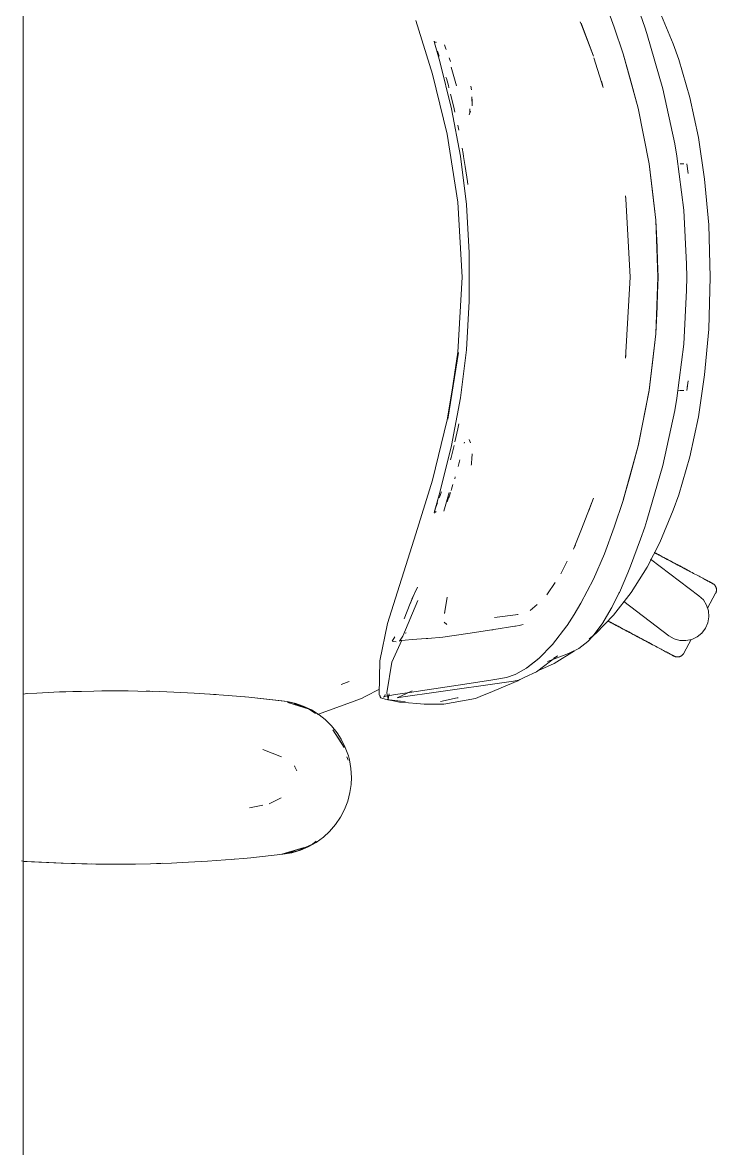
# Model space of a CAD drawing. Header units: millimetres. Extents: x 155927 to 295199, y -4084 to 97293.
# Drawn here: x 171073 to 171461, y 9940 to 10570 of the extents above; entities that cross this region are included whole.
import ezdxf

# ---------------------------------------------------------------- set-up
doc = ezdxf.new("R2010")
doc.units = ezdxf.units.MM
doc.header["$MEASUREMENT"] = 0
doc.layers.add('G-IMPT', color=8, linetype='CONTINUOUS', lineweight=9)
doc.layers.add('I-FURN', color=8, linetype='CONTINUOUS', lineweight=9)

msp = doc.modelspace()

# ---------------------------------------------------------------- linework, layer by layer
at = {"layer": 'G-IMPT'}
for p, q in [((171398.14, 10581.89), (171403.6, 10567.01)), ((171436.7, 10557.61), (171429.18, 10575.58)), ((171292.71, 10570.7), (171301.89, 10540.72)), ((171385.3, 10568.2), (171384.64, 10569.93)), ((171418.31, 10573.9), (171420.71, 10566.96)), ((171392.01, 10550.75), (171385.19, 10569.16)), ((171392.01, 10550.75), (171385.3, 10568.2)), ((171408.61, 10552.09), (171403.6, 10567.01)), ((171421.91, 10563.36), (171420.71, 10566.96)), ((171430.85, 10532.53), (171421.91, 10563.36)), ((171302.94, 10559.13), (171302.85, 10558.89)), ((171302.85, 10558.89), (171302.91, 10558.67)), ((171302.91, 10558.67), (171302.98, 10558.37)), ((171302.98, 10558.37), (171303.05, 10558.1)), ((171306.12, 10547.67), (171303.05, 10558.1)), ((171303.94, 10558.36), (171303.33, 10558.74)), ((171303.94, 10558.36), (171303.73, 10558.5)), ((171309.25, 10555.42), (171308.64, 10557.08)), ((171439.77, 10548.87), (171436.7, 10557.61)), ((171304.96, 10552.87), (171304.72, 10553.53)), ((171304.96, 10552.87), (171305.71, 10550.77)), ((171309.25, 10555.42), (171309.62, 10554.41)), ((171412.34, 10538.84), (171408.57, 10552)), ((171416.99, 10521.59), (171408.57, 10552)), ((171416.99, 10521.59), (171408.61, 10552.09)), ((171312.67, 10521.35), (171306.12, 10547.67)), ((171311.96, 10547.66), (171311.24, 10549.88)), ((171312.41, 10544.57), (171315.34, 10534.11)), ((171397.54, 10533.28), (171392.29, 10549.77)), ((171439.77, 10548.87), (171445.95, 10527.63)), ((171310.21, 10507.04), (171301.89, 10540.72)), ((171309.7, 10538.25), (171309.5, 10538.93)), ((171310.82, 10534.25), (171309.7, 10538.25)), ((171412.34, 10538.84), (171416.99, 10521.59)), ((171310.82, 10534.25), (171311.14, 10533.11)), ((171311.14, 10533.11), (171311.18, 10532.93)), ((171323.7, 10531.86), (171323.48, 10533.95)), ((171397.54, 10533.28), (171396.47, 10536.72)), ((171430.85, 10532.53), (171437.52, 10501.74)), ((171312.44, 10528.09), (171312.1, 10529.39)), ((171312.44, 10528.09), (171313.99, 10521.34)), ((171324.1, 10523), (171324.01, 10528.06)), ((171324.01, 10528.06), (171324.09, 10525.79)), ((171324.1, 10523), (171324.09, 10525.79)), ((171445.95, 10527.63), (171450.76, 10505.27)), ((171312.67, 10521.35), (171317.6, 10494.69)), ((171314.45, 10519.36), (171313.99, 10521.34)), ((171322.56, 10517.95), (171323.24, 10519.9)), ((171322.77, 10519), (171322.56, 10517.95)), ((171322.77, 10519), (171322.81, 10521.3)), ((171322.82, 10521.16), (171322.81, 10521.3)), ((171416.99, 10521.59), (171423.17, 10490.47)), ((171416.99, 10521.59), (171420.07, 10506.57)), ((171416.99, 10521.59), (171423.16, 10490.55)), ((171310.21, 10507.04), (171316.2, 10469.12)), ((171316.65, 10509.32), (171316.11, 10512.13)), ((171423.17, 10490.47), (171420.07, 10506.57)), ((171438.7, 10494.82), (171437.52, 10501.74)), ((171450.76, 10505.27), (171454.25, 10481.85)), ((171317.6, 10494.69), (171320.9, 10467.77)), ((171318.57, 10499.21), (171319.13, 10496.31)), ((171319.37, 10494.68), (171319.13, 10496.31)), ((171320.22, 10489.06), (171319.37, 10494.68)), ((171442.52, 10464.65), (171438.7, 10494.82)), ((171320.22, 10489.06), (171321.52, 10480.53)), ((171426.99, 10458.95), (171423.16, 10490.55)), ((171426.95, 10458.91), (171423.17, 10490.47)), ((171423.17, 10490.47), (171425.11, 10474.99)), ((171440.5, 10490.51), (171442.59, 10490.58)), ((171442.59, 10490.58), (171442.48, 10490.58)), ((171444.35, 10490.55), (171445, 10485.14)), ((171454.25, 10481.85), (171456.51, 10456.28)), ((171321.52, 10480.53), (171321.7, 10478.87)), ((171426.95, 10458.91), (171425.11, 10474.99)), ((171316.2, 10469.12), (171318.56, 10427.14)), ((171409.95, 10472.41), (171409.99, 10472.17)), ((171410.23, 10470.86), (171409.96, 10472.64)), ((171410.23, 10470.86), (171409.99, 10472.17)), ((171412.55, 10427.14), (171410.23, 10470.86)), ((171412.5, 10427.14), (171410.23, 10470.86)), ((171322.55, 10440.7), (171320.9, 10467.77)), ((171444.13, 10434.45), (171442.52, 10464.65)), ((171427.63, 10444.02), (171426.95, 10458.91)), ((171426.95, 10458.91), (171428.09, 10427.14)), ((171426.99, 10458.95), (171428.32, 10427.14)), ((171456.51, 10456.28), (171457.36, 10427.14)), ((171427.63, 10444.02), (171428.09, 10427.14)), ((171322.55, 10440.7), (171322.55, 10413.58)), ((171444.13, 10434.45), (171444.23, 10427.14)), ((171316.2, 10385.15), (171318.56, 10427.14)), ((171412.5, 10427.14), (171410, 10381.8)), ((171426.95, 10395.36), (171428.09, 10427.14)), ((171428.32, 10427.14), (171426.99, 10395.32)), ((171427.63, 10410.25), (171428.09, 10427.14)), ((171444.13, 10419.82), (171444.23, 10427.14)), ((171457.36, 10427.14), (171456.51, 10397.99)), ((171444.13, 10419.82), (171442.52, 10389.62)), ((171322.55, 10413.58), (171320.9, 10386.51)), ((171426.95, 10395.36), (171427.63, 10410.25)), ((171426.99, 10395.32), (171423.16, 10363.73)), ((171426.95, 10395.36), (171423.17, 10363.81)), ((171425.11, 10379.28), (171426.95, 10395.36)), ((171456.51, 10397.99), (171454.25, 10372.42)), ((171442.52, 10389.62), (171438.7, 10359.45)), ((171310.21, 10347.23), (171316.46, 10384.98)), ((171316.2, 10385.15), (171310.47, 10347.61)), ((171316.46, 10384.98), (171310.47, 10347.61)), ((171317.6, 10359.59), (171320.9, 10386.51)), ((171409.95, 10381.86), (171409.99, 10382.1)), ((171410.23, 10383.41), (171409.99, 10382.1)), ((171410, 10381.8), (171410.23, 10383.41)), ((171425.11, 10379.28), (171423.17, 10363.81)), ((171444.35, 10363.72), (171445, 10369.14)), ((171444.43, 10365.37), (171445, 10369.14)), ((171454.25, 10372.42), (171450.76, 10349)), ((171423.17, 10363.81), (171416.95, 10332.56)), ((171416.95, 10332.56), (171423.16, 10363.73)), ((171423.17, 10363.81), (171420.07, 10347.7)), ((171439.25, 10363.81), (171440.5, 10363.76)), ((171442.59, 10363.69), (171440.5, 10363.76)), ((171442.59, 10363.69), (171442.48, 10363.69)), ((171312.67, 10332.92), (171317.6, 10359.59)), ((171438.7, 10359.45), (171437.52, 10352.53)), ((171437.52, 10352.53), (171430.85, 10321.74)), ((171445.95, 10326.64), (171450.76, 10349)), ((171301.89, 10313.55), (171310.21, 10347.23)), ((171316.62, 10344.96), (171316.15, 10342.33)), ((171416.99, 10332.68), (171420.07, 10347.7)), ((171316.15, 10342.33), (171314.44, 10334.91)), ((171322.56, 10336.32), (171323.24, 10334.37)), ((171322.56, 10336.32), (171322.77, 10335.28)), ((171312.67, 10332.92), (171306.12, 10306.6)), ((171313.99, 10332.93), (171312.44, 10326.18)), ((171319.89, 10334.72), (171319.75, 10334.31)), ((171416.99, 10332.68), (171408.57, 10302.27)), ((171416.99, 10332.68), (171408.61, 10302.18)), ((171412.34, 10315.43), (171416.99, 10332.68)), ((171312.44, 10326.18), (171312.1, 10324.9)), ((171316.29, 10321.1), (171317.29, 10324.96)), ((171323.99, 10326.16), (171323.71, 10322.45)), ((171323.99, 10326.16), (171324.09, 10327.53)), ((171324.09, 10328.23), (171324.09, 10327.53)), ((171439.77, 10305.4), (171445.95, 10326.64)), ((171316.29, 10321.1), (171316.68, 10322.63)), ((171323.71, 10322.45), (171323.68, 10321.97)), ((171421.91, 10290.91), (171430.85, 10321.74)), ((171301.89, 10313.55), (171292.71, 10283.58)), ((171312.6, 10308.52), (171313.39, 10311.02)), ((171314.38, 10314.31), (171314.71, 10315.43)), ((171412.34, 10315.43), (171408.57, 10302.27)), ((171306.12, 10306.6), (171302.85, 10295.38)), ((171306.12, 10306.6), (171303.01, 10295.78)), ((171306.12, 10306.6), (171303.06, 10296.07)), ((171306.75, 10306.6), (171306.02, 10304.38)), ((171306.75, 10306.6), (171306.9, 10307.06)), ((171311.32, 10306.61), (171308.28, 10296.18)), ((171311.21, 10304.3), (171311.98, 10306.61)), ((171312.36, 10307.74), (171312.6, 10308.52)), ((171436.7, 10296.66), (171439.77, 10305.4)), ((171304.4, 10299.85), (171304, 10298.78)), ((171304.74, 10300.82), (171304.4, 10299.85)), ((171305.73, 10303.57), (171306.02, 10304.38)), ((171310.19, 10301.42), (171310.95, 10303.58)), ((171311.21, 10304.3), (171310.95, 10303.58)), ((171392.01, 10303.52), (171385.3, 10286.07)), ((171392.01, 10303.52), (171389.29, 10296.09)), ((171403.6, 10287.26), (171408.61, 10302.18)), ((171302.85, 10295.38), (171302.99, 10295.14)), ((171303.06, 10296.07), (171303.01, 10295.78)), ((171303.94, 10295.92), (171303.33, 10295.53)), ((171303.94, 10295.92), (171303.73, 10295.77)), ((171436.7, 10296.66), (171429.18, 10278.69)), ((171385.3, 10286.07), (171384.64, 10284.34)), ((171403.6, 10287.26), (171398.14, 10272.38)), ((171418.37, 10280.49), (171420.71, 10287.31)), ((171421.91, 10290.91), (171420.71, 10287.31)), ((171292.71, 10283.58), (171276.72, 10233.33)), ((171384.64, 10284.34), (171380.91, 10275.02)), ((171418.37, 10280.49), (171412.77, 10265.41)), ((171380.91, 10275.02), (171381.91, 10277.26)), ((171429.18, 10278.69), (171422.09, 10264.91)), ((171373.74, 10261.18), (171377.28, 10268.15)), ((171398.14, 10272.38), (171391.97, 10258.16)), ((171406.52, 10250.77), (171411.29, 10261.73)), ((171411.29, 10261.73), (171412.77, 10265.41)), ((171422.09, 10264.91), (171413.12, 10250.62)), ((171366.71, 10250.58), (171370.21, 10255.71)), ((171370.21, 10255.71), (171370.6, 10256.29)), ((171388.58, 10251.43), (171391.97, 10258.16)), ((171289.39, 10244.31), (171291.42, 10249.43)), ((171291.42, 10249.42), (171289.39, 10244.31)), ((171289.4, 10244.52), (171291.42, 10249.42)), ((171290.42, 10246.9), (171293.47, 10253.61)), ((171308.75, 10238.99), (171310.15, 10248.15)), ((171366.71, 10250.58), (171365.96, 10249.47)), ((171388.58, 10251.43), (171385.01, 10244.64)), ((171402.3, 10242.32), (171406.3, 10250.33)), ((171413.12, 10250.62), (171403.31, 10238.02)), ((171406.52, 10250.77), (171406.3, 10250.33)), ((171285.26, 10226.18), (171293.7, 10246.16)), ((171289.4, 10244.52), (171286.15, 10236.05)), ((171360.44, 10243.94), (171356.53, 10240.6)), ((171381.24, 10238.41), (171385.01, 10244.64)), ((171401.99, 10241.72), (171397.26, 10233.72)), ((171402.3, 10242.32), (171401.99, 10241.72)), ((171308.75, 10238.99), (171308.8, 10239.34)), ((171336.59, 10236.66), (171349.94, 10238.44)), ((171349.94, 10238.44), (171349.47, 10238.3)), ((171381.24, 10238.41), (171377.36, 10232.31)), ((171393.35, 10227.72), (171403.31, 10238.02)), ((171272.53, 10212.38), (171276.72, 10233.33)), ((171308.4, 10234.04), (171310.04, 10232.76)), ((171321.81, 10227.69), (171335.17, 10229.81)), ((171335.17, 10229.81), (171335.68, 10229.89)), ((171336.29, 10229.98), (171335.68, 10229.89)), ((171336.29, 10229.98), (171348.01, 10231.79)), ((171348.01, 10231.79), (171348.48, 10231.86)), ((171350.46, 10232.28), (171348.48, 10231.86)), ((171352.63, 10232.74), (171350.46, 10232.28)), ((171369.17, 10221.62), (171377.19, 10232.06)), ((171377.36, 10232.31), (171377.19, 10232.06)), ((171391.68, 10226.3), (171396.4, 10232.43)), ((171396.4, 10232.43), (171397.26, 10233.72)), ((171279.16, 10211.68), (171284.77, 10224.03)), ((171279.3, 10223.51), (171280.89, 10225.97)), ((171279.3, 10223.51), (171279.36, 10223.49)), ((171280.89, 10225.97), (171279.36, 10223.49)), ((171279.36, 10223.49), (171280.85, 10225.96)), ((171280.23, 10223.21), (171279.36, 10223.49)), ((171281.59, 10223.04), (171280.23, 10223.21)), ((171283.5, 10223.51), (171285.26, 10226.18)), ((171284.22, 10223.8), (171283.5, 10223.51)), ((171284.22, 10223.8), (171284.24, 10223.8)), ((171286.62, 10224.1), (171284.24, 10223.8)), ((171286.62, 10224.1), (171286.7, 10224.1)), ((171290.57, 10224.4), (171286.7, 10224.1)), ((171286.71, 10227.9), (171287.15, 10228.17)), ((171298.43, 10224.96), (171290.57, 10224.4)), ((171299.42, 10225.03), (171298.43, 10224.96)), ((171307.66, 10225.65), (171299.42, 10225.03)), ((171307.66, 10225.65), (171307.74, 10225.66)), ((171321.81, 10227.69), (171307.74, 10225.66)), ((171383.92, 10219.42), (171388.79, 10223.28)), ((171388.79, 10223.28), (171391.68, 10226.3)), ((171393.35, 10227.72), (171389.68, 10224.72)), ((171369.17, 10221.62), (171361.43, 10213.72)), ((171366.22, 10212.05), (171378.12, 10216.56)), ((171369.98, 10210.99), (171381.43, 10218.11)), ((171380.35, 10217.63), (171378.12, 10216.56)), ((171382.79, 10218.8), (171380.35, 10217.63)), ((171383.92, 10219.42), (171382.79, 10218.8)), ((171272.53, 10212.38), (171272.14, 10193.39)), ((171279.16, 10211.68), (171276.44, 10194.63)), ((171354.47, 10208.3), (171361.43, 10213.72)), ((171361.64, 10214.03), (171354.69, 10208.63)), ((171354.69, 10208.63), (171358.07, 10211.22)), ((171361.64, 10214.03), (171358.07, 10211.22)), ((171371.87, 10215.28), (171360.17, 10206.34)), ((171361.35, 10207.01), (171369.98, 10210.99)), ((171371.87, 10215.28), (171369.84, 10214.12)), ((171343.42, 10203.05), (171348.21, 10204.8)), ((171348.63, 10205.01), (171348.21, 10204.8)), ((171354.47, 10208.3), (171348.63, 10205.01)), ((171353.65, 10203.3), (171360.17, 10206.34)), ((171255.27, 10200.92), (171250.8, 10199.29)), ((171250.8, 10199.29), (171254.68, 10200.66)), ((171255.27, 10200.92), (171254.68, 10200.66)), ((171289.11, 10194.8), (171319.98, 10199.35)), ((171300.07, 10194.41), (171347.29, 10201.09)), ((171319.98, 10199.35), (171335.75, 10201.75)), ((171349.72, 10201.25), (171333.27, 10194.45)), ((171343.42, 10203.05), (171335.75, 10201.75)), ((171347.29, 10201.09), (171350.28, 10201.73)), ((171350.89, 10202.02), (171349.72, 10201.25)), ((171353.65, 10203.3), (171350.28, 10201.73)), ((171072.83, 10193.74), (171075.13, 10194.17)), ((171074.91, 10194.17), (171072.83, 10193.91)), ((171080.57, 10194.45), (171074.91, 10194.17)), ((171080.57, 10194.45), (171093.13, 10195.07)), ((171096.68, 10195.19), (171093.13, 10195.07)), ((171112.35, 10195.57), (171096.68, 10195.19)), ((171100.72, 10195.28), (171103.4, 10195.39)), ((171105.62, 10195.39), (171103.4, 10195.39)), ((171112.35, 10195.57), (171116.86, 10195.62)), ((171116.86, 10195.62), (171131.57, 10195.61)), ((171137.04, 10195.54), (171131.57, 10195.61)), ((171137.04, 10195.54), (171149.35, 10195.25)), ((171143.82, 10195.41), (171141.74, 10195.41)), ((171145.48, 10195.33), (171143.82, 10195.41)), ((171157.23, 10194.95), (171149.35, 10195.25)), ((171157.23, 10194.95), (171168.54, 10194.41)), ((171177.41, 10193.85), (171168.54, 10194.41)), ((171177.41, 10193.85), (171187.69, 10193.12)), ((171179.45, 10193.72), (171177.55, 10193.81)), ((171179.45, 10193.72), (171180.87, 10193.58)), ((171199.09, 10192.14), (171187.69, 10193.12)), ((171220.53, 10189.79), (171197.57, 10192.24)), ((171197.57, 10192.24), (171217.71, 10190.12)), ((171220.53, 10189.79), (171199.09, 10192.14)), ((171256.57, 10189.33), (171262.54, 10191.52)), ((171264.3, 10192.44), (171262.54, 10191.52)), ((171272.21, 10196.58), (171264.3, 10192.44)), ((171272.14, 10193.39), (171272.75, 10192.36)), ((171272.62, 10192.98), (171272.75, 10192.36)), ((171272.62, 10192.98), (171272.73, 10192.43)), ((171272.75, 10192.36), (171272.73, 10192.43)), ((171273.12, 10191.86), (171272.75, 10192.36)), ((171273.66, 10191.54), (171273.12, 10191.86)), ((171273.66, 10191.54), (171275.52, 10190.99)), ((171275.61, 10192.75), (171274.51, 10192.19)), ((171275.01, 10192.58), (171274.51, 10192.19)), ((171274.99, 10192.58), (171281.26, 10193.69)), ((171275.61, 10192.75), (171274.99, 10192.58)), ((171275.01, 10192.58), (171275.33, 10193.12)), ((171275.41, 10193.62), (171275.33, 10193.12)), ((171277.13, 10191.05), (171276.44, 10194.63)), ((171277.62, 10193.92), (171276.89, 10190.64)), ((171277.62, 10193.92), (171277.13, 10191.05)), ((171281.26, 10193.69), (171289.11, 10194.8)), ((171282.23, 10191.78), (171290.63, 10195.77)), ((171282.23, 10191.78), (171283.09, 10191.92)), ((171288.11, 10192.76), (171283.09, 10191.92)), ((171288.11, 10192.76), (171289.41, 10192.97)), ((171300.07, 10194.41), (171289.41, 10192.97)), ((171306.49, 10189.64), (171315.79, 10191.68)), ((171308.35, 10188.23), (171326.05, 10191.46)), ((171315.79, 10191.68), (171316.37, 10191.83)), ((171326.05, 10191.46), (171329.91, 10193.06)), ((171333.27, 10194.45), (171329.91, 10193.06)), ((171220.53, 10189.79), (171217.71, 10190.12)), ((171220.53, 10189.79), (171225.49, 10188.63)), ((171220.6, 10189.57), (171223.66, 10188.99)), ((171232.88, 10185.39), (171221.03, 10189.2)), ((171230.17, 10186.29), (171221.03, 10189.2)), ((171223.66, 10188.99), (171231.84, 10185.79)), ((171229.62, 10187.18), (171225.49, 10188.63)), ((171234.2, 10184.99), (171229.62, 10187.18)), ((171232.88, 10185.39), (171230.17, 10186.29)), ((171232.88, 10185.39), (171236.46, 10182.96)), ((171237.63, 10182.38), (171256.57, 10189.33)), ((171278.8, 10190.46), (171275.52, 10190.99)), ((171279.21, 10190.2), (171276.89, 10190.64)), ((171278.8, 10190.46), (171279.42, 10190.38)), ((171283.46, 10189.39), (171279.21, 10190.2)), ((171279.42, 10190.38), (171284.1, 10189.86)), ((171283.93, 10189.34), (171283.46, 10189.39)), ((171283.93, 10189.34), (171293.26, 10188.54)), ((171284.1, 10189.86), (171286.69, 10189.65)), ((171293.26, 10188.54), (171297.21, 10188.2)), ((171301.38, 10188.2), (171297.21, 10188.2)), ((171308.35, 10188.23), (171301.38, 10188.2)), ((171234.2, 10184.99), (171238.53, 10182.26)), ((171241.84, 10179.64), (171238.53, 10182.26)), ((171245.44, 10176.09), (171241.84, 10179.64)), ((171245.44, 10176.09), (171248.63, 10172.12)), ((171252.49, 10163.96), (171246.17, 10173.91)), ((171250.33, 10167.64), (171246.17, 10173.91)), ((171250.9, 10168.57), (171248.63, 10172.12)), ((171252.49, 10163.96), (171250.33, 10167.64)), ((171253.14, 10164.06), (171250.9, 10168.57)), ((171207.01, 10162.89), (171217.43, 10158.74)), ((171253.14, 10164.06), (171254.85, 10159.29)), ((171224.96, 10153.22), (171224.66, 10153.67)), ((171254.05, 10158.85), (171254.67, 10156.82)), ((171255.41, 10157.16), (171254.85, 10159.29)), ((171256.29, 10152.21), (171255.41, 10157.16)), ((171225.97, 10150.99), (171224.96, 10153.22)), ((171224.96, 10153.22), (171225, 10153.14)), ((171256.59, 10147.17), (171256.29, 10152.21)), ((171255.77, 10138.81), (171256.42, 10143.32)), ((171256.59, 10147.17), (171256.42, 10143.32)), ((171217.34, 10135.79), (171210.56, 10132.52)), ((171255.77, 10138.81), (171254.51, 10133.94)), ((171199.51, 10130.19), (171206.94, 10131.76)), ((171250.48, 10125.07), (171252.67, 10129.23)), ((171252.67, 10129.23), (171254.51, 10133.94)), ((171250.48, 10125.07), (171247.65, 10120.9)), ((171240.89, 10113.9), (171244.33, 10117.06)), ((171247.65, 10120.9), (171244.33, 10117.06)), ((171226.68, 10106.26), (171234.74, 10110)), ((171232.37, 10108.39), (171236.81, 10110.9)), ((171236.85, 10111.59), (171234.74, 10110)), ((171240.89, 10113.9), (171236.81, 10110.9)), ((171200.3, 10102.31), (171218.22, 10104.22)), ((171217.71, 10104.22), (171230.17, 10108.05)), ((171217.71, 10104.22), (171221.03, 10105.13)), ((171218.22, 10104.22), (171223.27, 10105.11)), ((171226.68, 10106.26), (171218.28, 10104.35)), ((171230.17, 10108.05), (171221.03, 10105.13)), ((171228.13, 10106.58), (171223.27, 10105.11)), ((171232.37, 10108.39), (171228.13, 10106.58)), ((171073.53, 10100.28), (171071.88, 10100.53)), ((171094.1, 10099.23), (171073.53, 10100.28)), ((171095.31, 10099.19), (171073.53, 10100.28)), ((171073.53, 10100.28), (171075.13, 10100.17)), ((171095.31, 10099.19), (171075.13, 10100.17)), ((171115.5, 10098.73), (171094.1, 10099.23)), ((171105.66, 10098.89), (171094.1, 10099.23)), ((171094.1, 10099.23), (171095.31, 10099.19)), ((171115.5, 10098.73), (171095.31, 10099.19)), ((171135.68, 10098.77), (171105.66, 10098.89)), ((171115.5, 10098.73), (171105.66, 10098.89)), ((171105.66, 10098.89), (171124.89, 10098.69)), ((171113.46, 10098.75), (171111.25, 10098.83)), ((171115.5, 10098.77), (171113.46, 10098.75)), ((171135.68, 10098.77), (171115.5, 10098.73)), ((171135.68, 10098.77), (171124.89, 10098.69)), ((171135.68, 10098.77), (171144.1, 10098.94)), ((171155.86, 10099.33), (171144.1, 10098.94)), ((171149.04, 10099.08), (171147.54, 10099.06)), ((171150.97, 10099.19), (171149.04, 10099.08)), ((171155.86, 10099.33), (171161.88, 10099.58)), ((171176.02, 10100.39), (171161.88, 10099.58)), ((171181.11, 10100.72), (171176.02, 10100.39)), ((171181.11, 10100.72), (171196.17, 10101.97)), ((171189.29, 10101.37), (171190.97, 10101.54)), ((171196.17, 10101.97), (171200.3, 10102.31))]:
    msp.add_line(p, q, dxfattribs=at)
at = {"layer": 'I-FURN'}
for p, q in [((171072.83, 9382.71), (171072.83, 10982.71)), ((171072.83, 10982.71), (171072.83, 9382.71)), ((171424.02, 10269.28), (171451.08, 10248.89)), ((171426.91, 10272.63), (171425.95, 10273.14)), ((171426.39, 10272.9), (171427.36, 10272.39)), ((171427.88, 10272.11), (171426.91, 10272.63)), ((171427.36, 10272.39), (171428.34, 10271.87)), ((171428.87, 10271.59), (171427.88, 10272.11)), ((171428.34, 10271.87), (171429.32, 10271.34)), ((171429.86, 10271.06), (171428.87, 10271.59)), ((171429.32, 10271.34), (171430.32, 10270.81)), ((171430.86, 10270.53), (171429.86, 10271.06)), ((171430.32, 10270.81), (171431.32, 10270.28)), ((171431.86, 10270), (171430.86, 10270.53)), ((171431.32, 10270.28), (171432.32, 10269.75)), ((171432.86, 10269.46), (171431.86, 10270)), ((171432.32, 10269.75), (171433.32, 10269.22)), ((171433.87, 10268.93), (171432.86, 10269.46)), ((171433.32, 10269.22), (171434.33, 10268.68)), ((171434.87, 10268.39), (171433.87, 10268.93)), ((171434.33, 10268.68), (171435.33, 10268.15)), ((171435.87, 10267.86), (171434.87, 10268.39)), ((171435.33, 10268.15), (171436.33, 10267.61)), ((171436.87, 10267.33), (171435.87, 10267.86)), ((171436.33, 10267.61), (171437.33, 10267.08)), ((171437.87, 10266.8), (171436.87, 10267.33)), ((171437.33, 10267.08), (171438.32, 10266.56)), ((171438.85, 10266.27), (171437.87, 10266.8)), ((171438.32, 10266.56), (171439.31, 10266.03)), ((171439.83, 10265.75), (171438.85, 10266.27)), ((171439.31, 10266.03), (171440.28, 10265.52)), ((171440.8, 10265.24), (171439.83, 10265.75)), ((171440.28, 10265.52), (171441.24, 10265)), ((171441.76, 10264.73), (171440.8, 10265.24)), ((171441.24, 10265), (171442.2, 10264.5)), ((171442.7, 10264.23), (171441.76, 10264.73)), ((171442.2, 10264.5), (171443.13, 10264)), ((171443.63, 10263.73), (171442.7, 10264.23)), ((171443.13, 10264), (171444.06, 10263.51)), ((171444.55, 10263.25), (171443.63, 10263.73)), ((171444.06, 10263.51), (171444.96, 10263.03)), ((171445.44, 10262.77), (171444.55, 10263.25)), ((171446.32, 10262.31), (171445.44, 10262.77)), ((171447.18, 10261.85), (171446.32, 10262.31)), ((171448.01, 10261.41), (171447.18, 10261.85)), ((171448.82, 10260.97), (171448.01, 10261.41)), ((171449.61, 10260.56), (171448.82, 10260.97)), ((171450.37, 10260.15), (171449.61, 10260.56)), ((171451.11, 10259.76), (171450.37, 10260.15)), ((171451.82, 10259.38), (171451.11, 10259.76)), ((171452.49, 10259.02), (171451.82, 10259.38)), ((171453.14, 10258.68), (171452.49, 10259.02)), ((171453.76, 10258.35), (171453.14, 10258.68)), ((171454.34, 10258.04), (171453.76, 10258.35)), ((171454.03, 10258.21), (171454.6, 10257.9)), ((171454.89, 10257.75), (171454.34, 10258.04)), ((171454.6, 10257.9), (171455.13, 10257.62)), ((171455.41, 10257.47), (171454.89, 10257.75)), ((171455.13, 10257.62), (171455.64, 10257.35)), ((171455.89, 10257.22), (171455.41, 10257.47)), ((171455.64, 10257.35), (171456.1, 10257.1)), ((171456.34, 10256.98), (171455.89, 10257.22)), ((171456.1, 10257.1), (171456.53, 10256.88)), ((171456.75, 10256.76), (171456.34, 10256.98)), ((171456.53, 10256.88), (171456.92, 10256.67)), ((171457.12, 10256.56), (171456.75, 10256.76)), ((171456.92, 10256.67), (171457.28, 10256.48)), ((171457.46, 10256.38), (171457.12, 10256.56)), ((171457.28, 10256.48), (171457.6, 10256.31)), ((171457.75, 10256.23), (171457.46, 10256.38)), ((171457.6, 10256.31), (171457.88, 10256.16)), ((171458.01, 10256.09), (171457.75, 10256.23)), ((171457.88, 10256.16), (171458.12, 10256.03)), ((171458.23, 10255.97), (171458.01, 10256.09)), ((171458.12, 10256.03), (171458.32, 10255.93)), ((171458.41, 10255.88), (171458.23, 10255.97)), ((171458.32, 10255.93), (171458.48, 10255.84)), ((171458.55, 10255.8), (171458.41, 10255.88)), ((171458.48, 10255.84), (171458.6, 10255.77)), ((171458.65, 10255.75), (171458.55, 10255.8)), ((171458.6, 10255.77), (171458.68, 10255.73)), ((171458.71, 10255.72), (171458.65, 10255.75)), ((171458.68, 10255.73), (171458.73, 10255.71)), ((171458.73, 10255.71), (171458.71, 10255.72)), ((171458.73, 10255.71), (171458.87, 10255.63)), ((171458.73, 10255.71), (171458.73, 10255.71)), ((171458.87, 10255.63), (171459.01, 10255.54)), ((171459.01, 10255.54), (171459.14, 10255.45)), ((171459.14, 10255.45), (171459.27, 10255.36)), ((171459.27, 10255.36), (171459.4, 10255.26)), ((171459.4, 10255.26), (171459.52, 10255.15)), ((171459.52, 10255.15), (171459.64, 10255.04)), ((171459.64, 10255.04), (171459.76, 10254.93)), ((171459.76, 10254.93), (171459.86, 10254.81)), ((171459.86, 10254.81), (171459.97, 10254.69)), ((171459.97, 10254.69), (171460.07, 10254.56)), ((171460.07, 10254.56), (171460.16, 10254.43)), ((171460.16, 10254.43), (171460.25, 10254.3)), ((171451.08, 10248.89), (171453.51, 10246.55)), ((171455.93, 10241.85), (171460.4, 10250.26)), ((171460.25, 10254.3), (171460.33, 10254.16)), ((171460.33, 10254.16), (171460.41, 10254.02)), ((171460.42, 10250.29), (171460.4, 10250.26)), ((171460.41, 10254.02), (171460.48, 10253.87)), ((171460.49, 10250.44), (171460.42, 10250.29)), ((171460.48, 10253.87), (171460.55, 10253.72)), ((171460.56, 10250.59), (171460.49, 10250.44)), ((171460.55, 10253.72), (171460.61, 10253.57)), ((171460.61, 10250.74), (171460.56, 10250.59)), ((171460.61, 10253.57), (171460.66, 10253.42)), ((171460.67, 10250.89), (171460.61, 10250.74)), ((171460.66, 10253.42), (171460.71, 10253.27)), ((171460.72, 10251.04), (171460.67, 10250.89)), ((171460.71, 10253.27), (171460.75, 10253.11)), ((171460.76, 10251.2), (171460.72, 10251.04)), ((171460.75, 10253.11), (171460.79, 10252.96)), ((171460.79, 10251.35), (171460.76, 10251.2)), ((171460.79, 10252.96), (171460.82, 10252.8)), ((171460.82, 10251.51), (171460.79, 10251.35)), ((171460.82, 10252.8), (171460.84, 10252.64)), ((171460.84, 10251.67), (171460.82, 10251.51)), ((171460.84, 10252.64), (171460.86, 10252.48)), ((171460.86, 10251.83), (171460.84, 10251.67)), ((171460.86, 10252.48), (171460.87, 10252.32)), ((171460.87, 10251.99), (171460.86, 10251.83)), ((171460.87, 10252.32), (171460.87, 10252.16)), ((171460.87, 10252.16), (171460.87, 10251.99)), ((171434.24, 10226.54), (171408.93, 10245.61)), ((171453.51, 10246.55), (171455.31, 10243.69)), ((171455.31, 10243.69), (171456.38, 10240.49)), ((171456.64, 10237.13), (171456.1, 10233.8)), ((171456.38, 10240.49), (171456.64, 10237.13)), ((171400.15, 10234.76), (171401.05, 10234.28)), ((171401.54, 10234.02), (171400.63, 10234.5)), ((171401.05, 10234.28), (171401.96, 10233.79)), ((171402.46, 10233.53), (171401.54, 10234.02)), ((171401.96, 10233.79), (171402.89, 10233.3)), ((171403.4, 10233.03), (171402.46, 10233.53)), ((171402.89, 10233.3), (171403.83, 10232.8)), ((171404.35, 10232.52), (171403.4, 10233.03)), ((171403.83, 10232.8), (171404.79, 10232.29)), ((171405.31, 10232.01), (171404.35, 10232.52)), ((171404.79, 10232.29), (171405.76, 10231.77)), ((171406.29, 10231.49), (171405.31, 10232.01)), ((171405.76, 10231.77), (171406.74, 10231.25)), ((171407.27, 10230.97), (171406.29, 10231.49)), ((171406.74, 10231.25), (171407.73, 10230.73)), ((171408.26, 10230.44), (171407.27, 10230.97)), ((171407.73, 10230.73), (171408.72, 10230.2)), ((171409.26, 10229.91), (171408.26, 10230.44)), ((171408.72, 10230.2), (171409.72, 10229.67)), ((171410.26, 10229.38), (171409.26, 10229.91)), ((171409.72, 10229.67), (171410.72, 10229.13)), ((171411.27, 10228.85), (171410.26, 10229.38)), ((171410.72, 10229.13), (171411.73, 10228.6)), ((171454.77, 10230.7), (171452.74, 10228)), ((171456.1, 10233.8), (171454.77, 10230.7)), ((171412.27, 10228.31), (171411.27, 10228.85)), ((171411.73, 10228.6), (171412.73, 10228.07)), ((171413.28, 10227.78), (171412.27, 10228.31)), ((171412.73, 10228.07), (171413.74, 10227.53)), ((171414.28, 10227.24), (171413.28, 10227.78)), ((171413.74, 10227.53), (171414.74, 10227)), ((171415.28, 10226.71), (171414.28, 10227.24)), ((171414.74, 10227), (171415.74, 10226.47)), ((171416.27, 10226.18), (171415.28, 10226.71)), ((171415.74, 10226.47), (171416.73, 10225.94)), ((171417.26, 10225.66), (171416.27, 10226.18)), ((171416.73, 10225.94), (171417.71, 10225.42)), ((171418.24, 10225.14), (171417.26, 10225.66)), ((171417.71, 10225.42), (171418.68, 10224.9)), ((171419.21, 10224.62), (171418.24, 10225.14)), ((171418.68, 10224.9), (171419.65, 10224.39)), ((171420.16, 10224.11), (171419.21, 10224.62)), ((171419.65, 10224.39), (171420.6, 10223.88)), ((171421.11, 10223.61), (171420.16, 10224.11)), ((171420.6, 10223.88), (171421.54, 10223.38)), ((171422.04, 10223.12), (171421.11, 10223.61)), ((171421.54, 10223.38), (171422.46, 10222.89)), ((171422.95, 10222.63), (171422.04, 10223.12)), ((171422.46, 10222.89), (171423.37, 10222.41)), ((171437.16, 10224.84), (171434.24, 10226.54)), ((171440.4, 10223.9), (171437.16, 10224.84)), ((171443.77, 10223.76), (171440.4, 10223.9)), ((171442.59, 10216.76), (171446.62, 10224.34)), ((171447.08, 10224.43), (171443.77, 10223.76)), ((171450.13, 10225.87), (171447.08, 10224.43)), ((171452.74, 10228), (171450.13, 10225.87)), ((171423.85, 10222.16), (171422.95, 10222.63)), ((171423.37, 10222.41), (171424.25, 10221.94)), ((171424.72, 10221.69), (171423.85, 10222.16)), ((171424.25, 10221.94), (171425.12, 10221.48)), ((171425.58, 10221.23), (171424.72, 10221.69)), ((171425.12, 10221.48), (171425.97, 10221.03)), ((171426.42, 10220.79), (171425.58, 10221.23)), ((171425.97, 10221.03), (171426.79, 10220.59)), ((171426.79, 10220.59), (171427.59, 10220.16)), ((171427.59, 10220.16), (171428.37, 10219.75)), ((171428.37, 10219.75), (171429.12, 10219.35)), ((171429.12, 10219.35), (171429.84, 10218.97)), ((171429.84, 10218.97), (171430.54, 10218.6)), ((171430.54, 10218.6), (171431.2, 10218.25)), ((171431.2, 10218.25), (171431.83, 10217.91)), ((171431.83, 10217.91), (171432.43, 10217.59)), ((171432.75, 10217.42), (171432.16, 10217.74)), ((171432.43, 10217.59), (171433, 10217.29)), ((171433.3, 10217.13), (171432.75, 10217.42)), ((171433, 10217.29), (171433.54, 10217)), ((171433.81, 10216.86), (171433.3, 10217.13)), ((171433.54, 10217), (171434.04, 10216.74)), ((171434.3, 10216.6), (171433.81, 10216.86)), ((171434.04, 10216.74), (171434.51, 10216.49)), ((171434.74, 10216.36), (171434.3, 10216.6)), ((171442.51, 10216.62), (171442.42, 10216.48)), ((171442.59, 10216.76), (171442.51, 10216.62)), ((171434.51, 10216.49), (171434.94, 10216.26)), ((171435.15, 10216.15), (171434.74, 10216.36)), ((171434.94, 10216.26), (171435.33, 10216.05)), ((171435.53, 10215.95), (171435.15, 10216.15)), ((171435.33, 10216.05), (171435.68, 10215.86)), ((171435.86, 10215.77), (171435.53, 10215.95)), ((171435.68, 10215.86), (171436, 10215.69)), ((171436.16, 10215.61), (171435.86, 10215.77)), ((171436, 10215.69), (171436.28, 10215.54)), ((171436.42, 10215.47), (171436.16, 10215.61)), ((171436.28, 10215.54), (171436.52, 10215.42)), ((171436.64, 10215.36), (171436.42, 10215.47)), ((171436.52, 10215.42), (171436.72, 10215.31)), ((171436.82, 10215.26), (171436.64, 10215.36)), ((171436.72, 10215.31), (171436.88, 10215.22)), ((171436.96, 10215.19), (171436.82, 10215.26)), ((171436.88, 10215.22), (171437.01, 10215.16)), ((171437.06, 10215.13), (171436.96, 10215.19)), ((171437.01, 10215.16), (171437.09, 10215.12)), ((171437.12, 10215.1), (171437.06, 10215.13)), ((171437.09, 10215.12), (171437.13, 10215.09)), ((171437.14, 10215.09), (171437.12, 10215.1)), ((171437.13, 10215.09), (171437.14, 10215.09)), ((171437.17, 10215.07), (171437.14, 10215.09)), ((171437.32, 10215), (171437.17, 10215.07)), ((171437.47, 10214.93), (171437.32, 10215)), ((171437.62, 10214.87), (171437.47, 10214.93)), ((171437.77, 10214.82), (171437.62, 10214.87)), ((171437.92, 10214.77), (171437.77, 10214.82)), ((171438.08, 10214.73), (171437.92, 10214.77)), ((171438.24, 10214.7), (171438.08, 10214.73)), ((171438.39, 10214.67), (171438.24, 10214.7)), ((171438.55, 10214.65), (171438.39, 10214.67)), ((171438.71, 10214.63), (171438.55, 10214.65)), ((171438.88, 10214.62), (171438.71, 10214.63)), ((171439.04, 10214.62), (171438.88, 10214.62)), ((171439.2, 10214.62), (171439.04, 10214.62)), ((171439.36, 10214.63), (171439.2, 10214.62)), ((171439.52, 10214.65), (171439.36, 10214.63)), ((171439.68, 10214.67), (171439.52, 10214.65)), ((171439.84, 10214.7), (171439.68, 10214.67)), ((171439.99, 10214.74), (171439.84, 10214.7)), ((171440.15, 10214.78), (171439.99, 10214.74)), ((171440.3, 10214.83), (171440.15, 10214.78)), ((171440.46, 10214.88), (171440.3, 10214.83)), ((171440.61, 10214.94), (171440.46, 10214.88)), ((171440.75, 10215.01), (171440.61, 10214.94)), ((171440.9, 10215.08), (171440.75, 10215.01)), ((171441.04, 10215.16), (171440.9, 10215.08)), ((171441.18, 10215.24), (171441.04, 10215.16)), ((171441.31, 10215.33), (171441.18, 10215.24)), ((171441.44, 10215.42), (171441.31, 10215.33)), ((171441.57, 10215.52), (171441.44, 10215.42)), ((171441.69, 10215.62), (171441.57, 10215.52)), ((171441.81, 10215.73), (171441.69, 10215.62)), ((171441.93, 10215.85), (171441.81, 10215.73)), ((171442.04, 10215.96), (171441.93, 10215.85)), ((171442.14, 10216.09), (171442.04, 10215.96)), ((171442.24, 10216.21), (171442.14, 10216.09)), ((171442.33, 10216.34), (171442.24, 10216.21)), ((171442.42, 10216.48), (171442.33, 10216.34))]:
    msp.add_line(p, q, dxfattribs=at)

doc.saveas('drawing.dxf')
